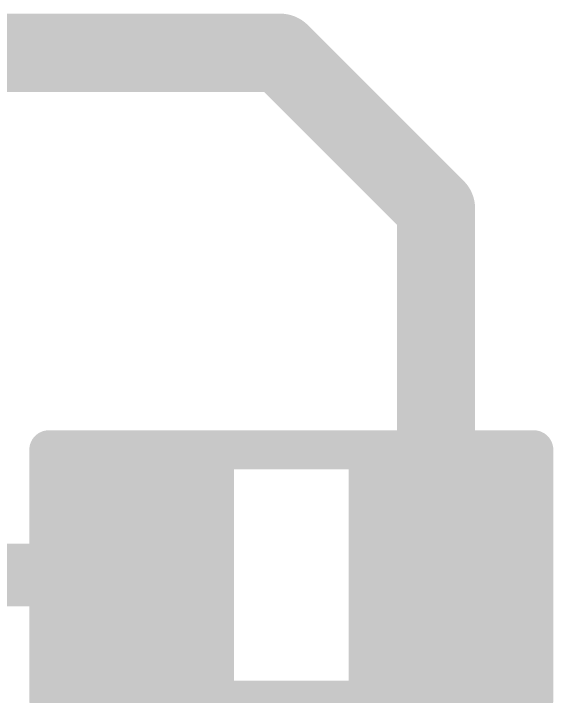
# Model space of a CAD drawing. Header units: inches. Extents: x -11 to 5379, y 0 to 5429.
# Drawn here: x 166.357 to 168.11, y 69.091 to 71.309 of the extents above; entities that cross this region are included whole.
import ezdxf

# ---------------------------------------------------------------- set-up
doc = ezdxf.new("R2010")
doc.units = ezdxf.units.IN
for name, color, linetype in [('Top Layer', 1, 'Continuous'), ('Top Overlay', 2, 'Continuous'), ('Top Paste', 8, 'Continuous'), ('Top Solder', 216, 'Continuous')]:
    doc.layers.add(name, color=color, linetype=linetype)

# ---------------------------------------------------------------- blocks, each defined once
blk = doc.blocks.new('R___0402_435')
at = {"layer": 'Top Layer'}
for points in [[(-0.6985, -0.3175), (-0.6985, 0.3175), (-0.2413, 0.3175), (-0.2413, -0.3175)], [(0.2413, -0.3175), (0.2413, 0.3175), (0.6985, 0.3175), (0.6985, -0.3175)]]:
    blk.add_hatch(color=1, dxfattribs=at).paths.add_polyline_path(points)
at = {"layer": 'Top Paste'}
for points in [[(-0.6985, -0.3175), (-0.6985, 0.3175), (-0.2413, 0.3175), (-0.2413, -0.3175)], [(0.2413, -0.3175), (0.2413, 0.3175), (0.6985, 0.3175), (0.6985, -0.3175)]]:
    blk.add_hatch(color=8, dxfattribs=at).paths.add_polyline_path(points)
at = {"layer": 'Top Solder'}
for points in [[(-0.7535, -0.3725), (-0.7535, 0.3725), (-0.1863, 0.3725), (-0.1863, -0.3725)], [(0.1863, -0.3725), (0.1863, 0.3725), (0.7535, 0.3725), (0.7535, -0.3725)]]:
    blk.add_hatch(color=216, dxfattribs=at).paths.add_polyline_path(points)
at = {"layer": 'Top Overlay'}
for points in [[(-0.7874, -0.4064, 0.127, 0.127, 0), (-0.7874, 0.4064, 0.127, 0.127, 0)], [(-0.7874, 0.4064, 0.127, 0.127, 0), (0.7874, 0.4064, 0.127, 0.127, 0)], [(0.7874, -0.4064, 0.127, 0.127, 0), (0.7874, 0.4064, 0.127, 0.127, 0)], [(-0.7874, -0.4064, 0.127, 0.127, 0), (0.7874, -0.4064, 0.127, 0.127, 0)], [(-0.8128, -0.4318, 0.00323, 0.00323, 0), (0.8128, -0.4318, 0.00323, 0.00323, 0)]]:
    blk.add_lwpolyline(points, format="xyseb", dxfattribs=at)
for points in [[(-0.8191, 0.4064, 0.0635, 0.0635, 1), (-0.7556, 0.4064, 0.0635, 0.0635, 1)], [(-0.8191, 0.4064, 0.0635, 0.0635, 1), (-0.7556, 0.4064, 0.0635, 0.0635, 1)], [(0.7556, 0.4064, 0.0635, 0.0635, 1), (0.8191, 0.4064, 0.0635, 0.0635, 1)], [(0.7556, 0.4064, 0.0635, 0.0635, 1), (0.8191, 0.4064, 0.0635, 0.0635, 1)], [(-0.8191, -0.4064, 0.0635, 0.0635, 1), (-0.7556, -0.4064, 0.0635, 0.0635, 1)], [(-0.8191, -0.4064, 0.0635, 0.0635, 1), (-0.7556, -0.4064, 0.0635, 0.0635, 1)], [(0.7556, -0.4064, 0.0635, 0.0635, 1), (0.8191, -0.4064, 0.0635, 0.0635, 1)], [(0.7556, -0.4064, 0.0635, 0.0635, 1), (0.8191, -0.4064, 0.0635, 0.0635, 1)], [(-0.8136, -0.4318, 0.00161, 0.00161, 1), (-0.812, -0.4318, 0.00161, 0.00161, 1)], [(0.812, -0.4318, 0.00161, 0.00161, 1), (0.8136, -0.4318, 0.00161, 0.00161, 1)]]:
    blk.add_lwpolyline(points, format="xyseb", close=True, dxfattribs=at)

msp = doc.modelspace()

# ---------------------------------------------------------------- linework, layer by layer
at = {"layer": 'Top Layer'}
for points in [[(163.2394, 71.1816, 0.254, 0.254, 0), (167.2228, 71.1816, 0.254, 0.254, 0)], [(167.2228, 71.1816, 0.254, 0.254, 0), (167.7286, 70.6758, 0.254, 0.254, 0)], [(167.7286, 69.4856, 0.254, 0.254, 0), (167.7286, 70.6758, 0.254, 0.254, 0)], [(158.5306, 69.4856, 0.2032, 0.2032, 0), (166.7888, 69.4856, 0.2032, 0.2032, 0)]]:
    msp.add_lwpolyline(points, format="xyseb", dxfattribs=at)
for points in [[(167.1593, 71.1816, 0.127, 0.127, 1), (167.2863, 71.1816, 0.127, 0.127, 1)], [(167.1593, 71.1816, 0.127, 0.127, 1), (167.2863, 71.1816, 0.127, 0.127, 1)], [(167.6651, 70.6758, 0.127, 0.127, 1), (167.7921, 70.6758, 0.127, 0.127, 1)], [(167.6651, 70.6758, 0.127, 0.127, 1), (167.7921, 70.6758, 0.127, 0.127, 1)], [(167.6651, 69.4856, 0.127, 0.127, 1), (167.7921, 69.4856, 0.127, 0.127, 1)], [(166.738, 69.4856, 0.1016, 0.1016, 1), (166.8396, 69.4856, 0.1016, 0.1016, 1)]]:
    msp.add_lwpolyline(points, format="xyseb", close=True, dxfattribs=at)

# ---------------------------------------------------------------- block references
msp.add_blockref('R___0402_435', (167.2587, 69.4856))

doc.saveas('drawing.dxf')
